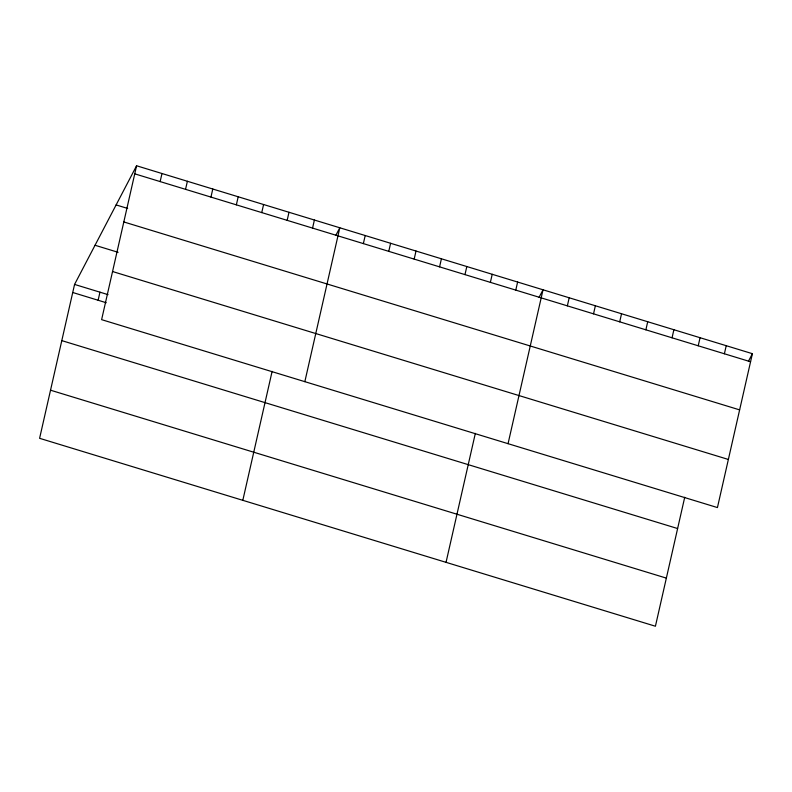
<?xml version="1.0" encoding="UTF-8"?>
<svg xmlns="http://www.w3.org/2000/svg" width="792" height="792" viewBox="0 0 792 792"><rect width="100%" height="100%" fill="white"/><g stroke="black" fill="none" stroke-linecap="round" stroke-linejoin="round"><path stroke-width="1.19" d="M136.58 165.766L101.614 319.651L717.433 507.573L752.4 353.687L136.58 165.766L74.567 284.427L39.6 438.313L655.42 626.234L684.724 497.267M98.129 300.247L99.96 292.179M160.142 181.586L161.984 173.517M185.546 189.338L187.387 181.269M210.949 197.089L212.791 189.021M236.353 204.841L238.194 196.772M261.756 212.593L263.587 204.524M287.159 220.344L288.991 212.276M242.817 500.326L272.121 371.359M312.563 228.096L314.394 220.028M304.841 381.665L339.798 227.779L335.818 235.392M363.37 243.599L365.201 235.531M388.773 251.351L390.605 243.283M414.176 259.103L416.008 251.034M439.58 266.855L441.411 258.786M464.983 274.606L466.815 266.538M490.377 282.358L492.218 274.289M446.045 562.34L475.339 433.373M515.78 290.11L517.621 282.041M508.058 443.678L543.025 289.793L539.045 297.406M567.359 305.851L569.191 297.782M593.535 313.84L595.366 305.771M619.7 321.829L621.542 313.751M645.876 329.818L647.707 321.74M672.052 337.798L673.883 329.729M698.217 345.787L700.059 337.719M724.393 353.776L726.224 345.698M748.42 361.3L752.4 353.687M134.749 173.834L750.568 361.766M116.117 204.92L127.66 208.445M123.809 221.948L739.629 409.88M95.03 245.263L118.117 252.311M112.553 271.527L728.373 459.459M74.567 284.427L108.049 294.644M72.725 292.495L106.217 302.722M61.796 340.619L677.615 528.541M50.53 390.199L666.349 578.12"/></g></svg>
